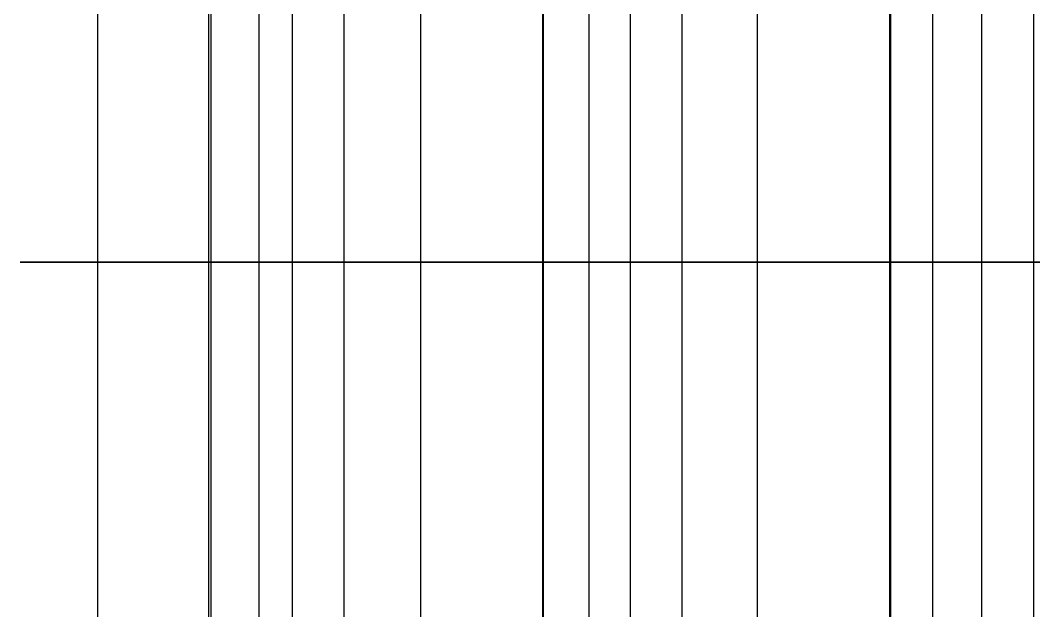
# Model space of a CAD drawing. Extents: x -60 to 60, y 140 to 264.
# Drawn here: x -45.207 to -41.346, y 196.172 to 198.421 of the extents above; entities that cross this region are included whole.
import ezdxf

# ---------------------------------------------------------------- set-up
doc = ezdxf.new("R2010")
doc.units = 0
doc.layers.add('Cut051011', color=7, linetype='CONTINUOUS')

msp = doc.modelspace()

# ---------------------------------------------------------------- linework, layer by layer
at = {"layer": 'Cut051011'}
for p, q in [((-44.9114, 197.5, 565.544), (-44.9114, 200.5, 565.544)), ((-44.9114, 197.5, 565.544), (-44.9114, 200.5, 565.544)), ((-44.9114, 197.5, 634.456), (-44.9114, 200.5, 634.456)), ((-44.9114, 197.5, 634.456), (-44.9114, 200.5, 634.456)), ((-44.4892, 197.5, 564.3), (-44.4892, 200.5, 564.3)), ((-44.4892, 197.5, 564.3), (-44.4892, 200.5, 564.3)), ((-44.4892, 197.5, 635.7), (-44.4892, 200.5, 635.7)), ((-44.4892, 197.5, 635.7), (-44.4892, 200.5, 635.7)), ((-44.4797, 197.5, 564.499), (-44.4797, 200.5, 564.499)), ((-44.4797, 197.5, 564.499), (-44.4797, 200.5, 564.499)), ((-44.4797, 197.5, 635.501), (-44.4797, 200.5, 635.501)), ((-44.4797, 197.5, 635.501), (-44.4797, 200.5, 635.501)), ((-44.2971, 197.5, 564.758), (-44.2971, 200.5, 564.758)), ((-44.2971, 197.5, 564.758), (-44.2971, 200.5, 564.758)), ((-44.2971, 197.5, 635.242), (-44.2971, 200.5, 635.242)), ((-44.2971, 197.5, 635.242), (-44.2971, 200.5, 635.242)), ((-44.1695, 197.5, 563.905), (-44.1695, 200.5, 563.905)), ((-44.1695, 197.5, 563.905), (-44.1695, 200.5, 563.905)), ((-44.1695, 197.5, 636.095), (-44.1695, 200.5, 636.095)), ((-44.1695, 197.5, 636.095), (-44.1695, 200.5, 636.095)), ((-43.9732, 197.5, 563.873), (-43.9732, 200.5, 563.873)), ((-43.9732, 197.5, 563.873), (-43.9732, 200.5, 563.873)), ((-43.9732, 197.5, 636.127), (-43.9732, 200.5, 636.127)), ((-43.9732, 197.5, 636.127), (-43.9732, 200.5, 636.127)), ((-43.6815, 197.5, 563.998), (-43.6815, 200.5, 563.998)), ((-43.6815, 197.5, 563.998), (-43.6815, 200.5, 563.998)), ((-43.6815, 197.5, 636.002), (-43.6815, 200.5, 636.002)), ((-43.6815, 197.5, 636.002), (-43.6815, 200.5, 636.002)), ((-43.2162, 197.5, 562.769), (-43.2162, 200.5, 562.769)), ((-43.2162, 197.5, 562.769), (-43.2162, 200.5, 562.769)), ((-43.2162, 197.5, 637.231), (-43.2162, 200.5, 637.231)), ((-43.2162, 197.5, 637.231), (-43.2162, 200.5, 637.231)), ((-43.2136, 197.5, 562.968), (-43.2136, 200.5, 562.968)), ((-43.2136, 197.5, 562.968), (-43.2136, 200.5, 562.968)), ((-43.2136, 197.5, 637.032), (-43.2136, 200.5, 637.032)), ((-43.2136, 197.5, 637.032), (-43.2136, 200.5, 637.032)), ((-43.0402, 197.5, 563.234), (-43.0402, 200.5, 563.234)), ((-43.0402, 197.5, 563.234), (-43.0402, 200.5, 563.234)), ((-43.0402, 197.5, 636.766), (-43.0402, 200.5, 636.766)), ((-43.0402, 197.5, 636.766), (-43.0402, 200.5, 636.766)), ((-42.8829, 197.5, 562.386), (-42.8829, 200.5, 562.386)), ((-42.8829, 197.5, 562.386), (-42.8829, 200.5, 562.386)), ((-42.8829, 197.5, 637.614), (-42.8829, 200.5, 637.614)), ((-42.8829, 197.5, 637.614), (-42.8829, 200.5, 637.614)), ((-42.6857, 197.5, 562.361), (-42.6857, 200.5, 562.361)), ((-42.6857, 197.5, 562.361), (-42.6857, 200.5, 562.361)), ((-42.6857, 197.5, 637.639), (-42.6857, 200.5, 637.639)), ((-42.6857, 197.5, 637.639), (-42.6857, 200.5, 637.639)), ((-42.3985, 197.5, 562.496), (-42.3985, 200.5, 562.496)), ((-42.3985, 197.5, 562.496), (-42.3985, 200.5, 562.496)), ((-42.3985, 197.5, 637.504), (-42.3985, 200.5, 637.504)), ((-42.3985, 197.5, 637.504), (-42.3985, 200.5, 637.504)), ((-41.8949, 197.5, 561.483), (-41.8949, 200.5, 561.483)), ((-41.8949, 197.5, 561.483), (-41.8949, 200.5, 561.483)), ((-41.8949, 197.5, 638.517), (-41.8949, 200.5, 638.517)), ((-41.8949, 197.5, 638.517), (-41.8949, 200.5, 638.517)), ((-41.8906, 197.5, 561.284), (-41.8906, 200.5, 561.284)), ((-41.8906, 197.5, 561.284), (-41.8906, 200.5, 561.284)), ((-41.8906, 197.5, 638.716), (-41.8906, 200.5, 638.716)), ((-41.8906, 197.5, 638.716), (-41.8906, 200.5, 638.716)), ((-41.7308, 197.5, 561.754), (-41.7308, 200.5, 561.754)), ((-41.7308, 197.5, 561.754), (-41.7308, 200.5, 561.754)), ((-41.7308, 197.5, 638.246), (-41.7308, 200.5, 638.246)), ((-41.7308, 197.5, 638.246), (-41.7308, 200.5, 638.246)), ((-41.544, 197.5, 560.912), (-41.544, 200.5, 560.912)), ((-41.544, 197.5, 560.912), (-41.544, 200.5, 560.912)), ((-41.544, 197.5, 639.088), (-41.544, 200.5, 639.088)), ((-41.544, 197.5, 639.088), (-41.544, 200.5, 639.088)), ((-41.3461, 197.5, 560.894), (-41.3461, 200.5, 560.894)), ((-41.3461, 197.5, 560.894), (-41.3461, 200.5, 560.894)), ((-41.3461, 197.5, 639.106), (-41.3461, 200.5, 639.106)), ((-41.3461, 197.5, 639.106), (-41.3461, 200.5, 639.106)), ((-44.9114, 194.5, 565.544), (-44.9114, 197.5, 565.544)), ((-44.9114, 194.5, 565.544), (-44.9114, 197.5, 565.544)), ((-44.9114, 194.5, 634.456), (-44.9114, 197.5, 634.456)), ((-44.9114, 194.5, 634.456), (-44.9114, 197.5, 634.456)), ((-44.4892, 194.5, 564.3), (-44.4892, 197.5, 564.3)), ((-44.4892, 194.5, 564.3), (-44.4892, 197.5, 564.3)), ((-44.4892, 194.5, 635.7), (-44.4892, 197.5, 635.7)), ((-44.4892, 194.5, 635.7), (-44.4892, 197.5, 635.7)), ((-44.4797, 194.5, 564.499), (-44.4797, 197.5, 564.499)), ((-44.4797, 194.5, 564.499), (-44.4797, 197.5, 564.499)), ((-44.4797, 194.5, 635.501), (-44.4797, 197.5, 635.501)), ((-44.4797, 194.5, 635.501), (-44.4797, 197.5, 635.501)), ((-44.2971, 194.5, 564.758), (-44.2971, 197.5, 564.758)), ((-44.2971, 194.5, 564.758), (-44.2971, 197.5, 564.758)), ((-44.2971, 194.5, 635.242), (-44.2971, 197.5, 635.242)), ((-44.2971, 194.5, 635.242), (-44.2971, 197.5, 635.242)), ((-44.1695, 194.5, 563.905), (-44.1695, 197.5, 563.905)), ((-44.1695, 194.5, 563.905), (-44.1695, 197.5, 563.905)), ((-44.1695, 194.5, 636.095), (-44.1695, 197.5, 636.095)), ((-44.1695, 194.5, 636.095), (-44.1695, 197.5, 636.095)), ((-43.9732, 194.5, 563.873), (-43.9732, 197.5, 563.873)), ((-43.9732, 194.5, 563.873), (-43.9732, 197.5, 563.873)), ((-43.9732, 194.5, 636.127), (-43.9732, 197.5, 636.127)), ((-43.9732, 194.5, 636.127), (-43.9732, 197.5, 636.127)), ((-43.6815, 194.5, 563.998), (-43.6815, 197.5, 563.998)), ((-43.6815, 194.5, 563.998), (-43.6815, 197.5, 563.998)), ((-43.6815, 194.5, 636.002), (-43.6815, 197.5, 636.002)), ((-43.6815, 194.5, 636.002), (-43.6815, 197.5, 636.002)), ((-43.2162, 194.5, 562.769), (-43.2162, 197.5, 562.769)), ((-43.2162, 194.5, 562.769), (-43.2162, 197.5, 562.769)), ((-43.2162, 194.5, 637.231), (-43.2162, 197.5, 637.231)), ((-43.2162, 194.5, 637.231), (-43.2162, 197.5, 637.231)), ((-43.2136, 194.5, 562.968), (-43.2136, 197.5, 562.968)), ((-43.2136, 194.5, 562.968), (-43.2136, 197.5, 562.968)), ((-43.2136, 194.5, 637.032), (-43.2136, 197.5, 637.032)), ((-43.2136, 194.5, 637.032), (-43.2136, 197.5, 637.032)), ((-43.0402, 194.5, 563.234), (-43.0402, 197.5, 563.234)), ((-43.0402, 194.5, 563.234), (-43.0402, 197.5, 563.234)), ((-43.0402, 194.5, 636.766), (-43.0402, 197.5, 636.766)), ((-43.0402, 194.5, 636.766), (-43.0402, 197.5, 636.766)), ((-42.8829, 194.5, 562.386), (-42.8829, 197.5, 562.386)), ((-42.8829, 194.5, 562.386), (-42.8829, 197.5, 562.386)), ((-42.8829, 194.5, 637.614), (-42.8829, 197.5, 637.614)), ((-42.8829, 194.5, 637.614), (-42.8829, 197.5, 637.614)), ((-42.6857, 194.5, 562.361), (-42.6857, 197.5, 562.361)), ((-42.6857, 194.5, 562.361), (-42.6857, 197.5, 562.361)), ((-42.6857, 194.5, 637.639), (-42.6857, 197.5, 637.639)), ((-42.6857, 194.5, 637.639), (-42.6857, 197.5, 637.639)), ((-42.3985, 194.5, 562.496), (-42.3985, 197.5, 562.496)), ((-42.3985, 194.5, 562.496), (-42.3985, 197.5, 562.496)), ((-42.3985, 194.5, 637.504), (-42.3985, 197.5, 637.504)), ((-42.3985, 194.5, 637.504), (-42.3985, 197.5, 637.504)), ((-41.8949, 194.5, 561.483), (-41.8949, 197.5, 561.483)), ((-41.8949, 194.5, 561.483), (-41.8949, 197.5, 561.483)), ((-41.8949, 194.5, 638.517), (-41.8949, 197.5, 638.517)), ((-41.8949, 194.5, 638.517), (-41.8949, 197.5, 638.517)), ((-41.8906, 194.5, 561.284), (-41.8906, 197.5, 561.284)), ((-41.8906, 194.5, 561.284), (-41.8906, 197.5, 561.284)), ((-41.8906, 194.5, 638.716), (-41.8906, 197.5, 638.716)), ((-41.8906, 194.5, 638.716), (-41.8906, 197.5, 638.716)), ((-41.7308, 194.5, 561.754), (-41.7308, 197.5, 561.754)), ((-41.7308, 194.5, 561.754), (-41.7308, 197.5, 561.754)), ((-41.7308, 194.5, 638.246), (-41.7308, 197.5, 638.246)), ((-41.7308, 194.5, 638.246), (-41.7308, 197.5, 638.246)), ((-41.544, 194.5, 560.912), (-41.544, 197.5, 560.912)), ((-41.544, 194.5, 560.912), (-41.544, 197.5, 560.912)), ((-41.544, 194.5, 639.088), (-41.544, 197.5, 639.088)), ((-41.544, 194.5, 639.088), (-41.544, 197.5, 639.088)), ((-41.3461, 194.5, 560.894), (-41.3461, 197.5, 560.894)), ((-41.3461, 194.5, 560.894), (-41.3461, 197.5, 560.894)), ((-41.3461, 194.5, 639.106), (-41.3461, 197.5, 639.106)), ((-41.3461, 194.5, 639.106), (-41.3461, 197.5, 639.106))]:
    msp.add_line(p, q, dxfattribs=at)
for centre in [(0, 203.5), (0, 203.5), (0, 200.5), (0, 200.5)]:
    msp.add_circle(centre, 60, dxfattribs=at)
for points, degree in [([(-44.9114, 197.5, 565.544), (-45.0684, 197.5, 565.511), (-45.2073, 197.5, 565.43)], 2), ([(-45.2073, 197.5, 634.57), (-45.0684, 197.5, 634.489), (-44.9114, 197.5, 634.456)], 2), ([(-44.9114, 197.5, 565.544), (-45.0684, 197.5, 565.511), (-45.2073, 197.5, 565.43)], 2), ([(-45.2073, 197.5, 634.57), (-45.0684, 197.5, 634.489), (-44.9114, 197.5, 634.456)], 2), ([(-44.9114, 197.5, 565.544), (-45.0684, 197.5, 565.511), (-45.2073, 197.5, 565.43)], 2), ([(-45.2073, 197.5, 634.57), (-45.0684, 197.5, 634.489), (-44.9114, 197.5, 634.456)], 2), ([(-44.9114, 197.5, 565.544), (-45.0684, 197.5, 565.511), (-45.2073, 197.5, 565.43)], 2), ([(-45.2073, 197.5, 634.57), (-45.0684, 197.5, 634.489), (-44.9114, 197.5, 634.456)], 2), ([(-44.4892, 197.5, 564.3), (-44.5361, 197.5, 564.351), (-44.5312, 197.5, 564.453), (-44.4797, 197.5, 564.499)], 3), ([(-44.4797, 197.5, 635.501), (-44.5312, 197.5, 635.547), (-44.5361, 197.5, 635.649), (-44.4892, 197.5, 635.7)], 3), ([(-44.4892, 197.5, 564.3), (-44.5361, 197.5, 564.351), (-44.5312, 197.5, 564.453), (-44.4797, 197.5, 564.499)], 3), ([(-44.4797, 197.5, 635.501), (-44.5312, 197.5, 635.547), (-44.5361, 197.5, 635.649), (-44.4892, 197.5, 635.7)], 3), ([(-44.4892, 197.5, 564.3), (-44.5361, 197.5, 564.351), (-44.5312, 197.5, 564.453), (-44.4797, 197.5, 564.499)], 3), ([(-44.4797, 197.5, 635.501), (-44.5312, 197.5, 635.547), (-44.5361, 197.5, 635.649), (-44.4892, 197.5, 635.7)], 3), ([(-44.4892, 197.5, 564.3), (-44.5361, 197.5, 564.351), (-44.5312, 197.5, 564.453), (-44.4797, 197.5, 564.499)], 3), ([(-44.4797, 197.5, 635.501), (-44.5312, 197.5, 635.547), (-44.5361, 197.5, 635.649), (-44.4892, 197.5, 635.7)], 3), ([(-44.1695, 197.5, 563.905), (-44.4892, 197.5, 564.3)], 1), ([(-44.4892, 197.5, 635.7), (-44.1695, 197.5, 636.095)], 1), ([(-44.1695, 197.5, 563.905), (-44.4892, 197.5, 564.3)], 1), ([(-44.4892, 197.5, 635.7), (-44.1695, 197.5, 636.095)], 1), ([(-44.1695, 197.5, 563.905), (-44.4892, 197.5, 564.3)], 1), ([(-44.4892, 197.5, 635.7), (-44.1695, 197.5, 636.095)], 1), ([(-44.1695, 197.5, 563.905), (-44.4892, 197.5, 564.3)], 1), ([(-44.4892, 197.5, 635.7), (-44.1695, 197.5, 636.095)], 1), ([(-44.4797, 197.5, 564.499), (-44.3677, 197.5, 564.614), (-44.2971, 197.5, 564.758)], 2), ([(-44.2971, 197.5, 635.242), (-44.3677, 197.5, 635.386), (-44.4797, 197.5, 635.501)], 2), ([(-44.4797, 197.5, 564.499), (-44.3677, 197.5, 564.614), (-44.2971, 197.5, 564.758)], 2), ([(-44.2971, 197.5, 635.242), (-44.3677, 197.5, 635.386), (-44.4797, 197.5, 635.501)], 2), ([(-44.4797, 197.5, 564.499), (-44.3677, 197.5, 564.614), (-44.2971, 197.5, 564.758)], 2), ([(-44.2971, 197.5, 635.242), (-44.3677, 197.5, 635.386), (-44.4797, 197.5, 635.501)], 2), ([(-44.4797, 197.5, 564.499), (-44.3677, 197.5, 564.614), (-44.2971, 197.5, 564.758)], 2), ([(-44.2971, 197.5, 635.242), (-44.3677, 197.5, 635.386), (-44.4797, 197.5, 635.501)], 2), ([(-43.6815, 197.5, 563.998), (-43.8373, 197.5, 563.959), (-43.9732, 197.5, 563.873)], 2), ([(-43.9732, 197.5, 636.127), (-43.8373, 197.5, 636.041), (-43.6815, 197.5, 636.002)], 2), ([(-43.6815, 197.5, 563.998), (-43.8373, 197.5, 563.959), (-43.9732, 197.5, 563.873)], 2), ([(-43.9732, 197.5, 636.127), (-43.8373, 197.5, 636.041), (-43.6815, 197.5, 636.002)], 2), ([(-43.6815, 197.5, 563.998), (-43.8373, 197.5, 563.959), (-43.9732, 197.5, 563.873)], 2), ([(-43.9732, 197.5, 636.127), (-43.8373, 197.5, 636.041), (-43.6815, 197.5, 636.002)], 2), ([(-43.6815, 197.5, 563.998), (-43.8373, 197.5, 563.959), (-43.9732, 197.5, 563.873)], 2), ([(-43.9732, 197.5, 636.127), (-43.8373, 197.5, 636.041), (-43.6815, 197.5, 636.002)], 2), ([(-43.2162, 197.5, 562.769), (-43.2648, 197.5, 562.818), (-43.2635, 197.5, 562.921), (-43.2136, 197.5, 562.968)], 3), ([(-43.2136, 197.5, 637.032), (-43.2635, 197.5, 637.079), (-43.2648, 197.5, 637.182), (-43.2162, 197.5, 637.231)], 3), ([(-43.2162, 197.5, 562.769), (-43.2648, 197.5, 562.818), (-43.2635, 197.5, 562.921), (-43.2136, 197.5, 562.968)], 3), ([(-43.2136, 197.5, 637.032), (-43.2635, 197.5, 637.079), (-43.2648, 197.5, 637.182), (-43.2162, 197.5, 637.231)], 3), ([(-43.2162, 197.5, 562.769), (-43.2648, 197.5, 562.818), (-43.2635, 197.5, 562.921), (-43.2136, 197.5, 562.968)], 3), ([(-43.2136, 197.5, 637.032), (-43.2635, 197.5, 637.079), (-43.2648, 197.5, 637.182), (-43.2162, 197.5, 637.231)], 3), ([(-43.2162, 197.5, 562.769), (-43.2648, 197.5, 562.818), (-43.2635, 197.5, 562.921), (-43.2136, 197.5, 562.968)], 3), ([(-43.2136, 197.5, 637.032), (-43.2635, 197.5, 637.079), (-43.2648, 197.5, 637.182), (-43.2162, 197.5, 637.231)], 3), ([(-42.8829, 197.5, 562.386), (-43.2162, 197.5, 562.769)], 1), ([(-43.2162, 197.5, 637.231), (-42.8829, 197.5, 637.614)], 1), ([(-42.8829, 197.5, 562.386), (-43.2162, 197.5, 562.769)], 1), ([(-43.2162, 197.5, 637.231), (-42.8829, 197.5, 637.614)], 1), ([(-42.8829, 197.5, 562.386), (-43.2162, 197.5, 562.769)], 1), ([(-43.2162, 197.5, 637.231), (-42.8829, 197.5, 637.614)], 1), ([(-42.8829, 197.5, 562.386), (-43.2162, 197.5, 562.769)], 1), ([(-43.2162, 197.5, 637.231), (-42.8829, 197.5, 637.614)], 1), ([(-43.2136, 197.5, 562.968), (-43.1057, 197.5, 563.087), (-43.0402, 197.5, 563.234)], 2), ([(-43.0402, 197.5, 636.766), (-43.1057, 197.5, 636.913), (-43.2136, 197.5, 637.032)], 2), ([(-43.2136, 197.5, 562.968), (-43.1057, 197.5, 563.087), (-43.0402, 197.5, 563.234)], 2), ([(-43.0402, 197.5, 636.766), (-43.1057, 197.5, 636.913), (-43.2136, 197.5, 637.032)], 2), ([(-43.2136, 197.5, 562.968), (-43.1057, 197.5, 563.087), (-43.0402, 197.5, 563.234)], 2), ([(-43.0402, 197.5, 636.766), (-43.1057, 197.5, 636.913), (-43.2136, 197.5, 637.032)], 2), ([(-43.2136, 197.5, 562.968), (-43.1057, 197.5, 563.087), (-43.0402, 197.5, 563.234)], 2), ([(-43.0402, 197.5, 636.766), (-43.1057, 197.5, 636.913), (-43.2136, 197.5, 637.032)], 2), ([(-42.3985, 197.5, 562.496), (-42.5528, 197.5, 562.451), (-42.6857, 197.5, 562.361)], 2), ([(-42.6857, 197.5, 637.639), (-42.5528, 197.5, 637.549), (-42.3985, 197.5, 637.504)], 2), ([(-42.3985, 197.5, 562.496), (-42.5528, 197.5, 562.451), (-42.6857, 197.5, 562.361)], 2), ([(-42.6857, 197.5, 637.639), (-42.5528, 197.5, 637.549), (-42.3985, 197.5, 637.504)], 2), ([(-42.3985, 197.5, 562.496), (-42.5528, 197.5, 562.451), (-42.6857, 197.5, 562.361)], 2), ([(-42.6857, 197.5, 637.639), (-42.5528, 197.5, 637.549), (-42.3985, 197.5, 637.504)], 2), ([(-42.3985, 197.5, 562.496), (-42.5528, 197.5, 562.451), (-42.6857, 197.5, 562.361)], 2), ([(-42.6857, 197.5, 637.639), (-42.5528, 197.5, 637.549), (-42.3985, 197.5, 637.504)], 2), ([(-41.8906, 197.5, 561.284), (-41.9408, 197.5, 561.331), (-41.9431, 197.5, 561.433), (-41.8949, 197.5, 561.483)], 3), ([(-41.8949, 197.5, 638.517), (-41.9431, 197.5, 638.567), (-41.9408, 197.5, 638.669), (-41.8906, 197.5, 638.716)], 3), ([(-41.8906, 197.5, 561.284), (-41.9408, 197.5, 561.331), (-41.9431, 197.5, 561.433), (-41.8949, 197.5, 561.483)], 3), ([(-41.8949, 197.5, 638.517), (-41.9431, 197.5, 638.567), (-41.9408, 197.5, 638.669), (-41.8906, 197.5, 638.716)], 3), ([(-41.8906, 197.5, 561.284), (-41.9408, 197.5, 561.331), (-41.9431, 197.5, 561.433), (-41.8949, 197.5, 561.483)], 3), ([(-41.8949, 197.5, 638.517), (-41.9431, 197.5, 638.567), (-41.9408, 197.5, 638.669), (-41.8906, 197.5, 638.716)], 3), ([(-41.8906, 197.5, 561.284), (-41.9408, 197.5, 561.331), (-41.9431, 197.5, 561.433), (-41.8949, 197.5, 561.483)], 3), ([(-41.8949, 197.5, 638.517), (-41.9431, 197.5, 638.567), (-41.9408, 197.5, 638.669), (-41.8906, 197.5, 638.716)], 3), ([(-41.8949, 197.5, 561.483), (-41.7912, 197.5, 561.605), (-41.7308, 197.5, 561.754)], 2), ([(-41.7308, 197.5, 638.246), (-41.7912, 197.5, 638.395), (-41.8949, 197.5, 638.517)], 2), ([(-41.8949, 197.5, 561.483), (-41.7912, 197.5, 561.605), (-41.7308, 197.5, 561.754)], 2), ([(-41.7308, 197.5, 638.246), (-41.7912, 197.5, 638.395), (-41.8949, 197.5, 638.517)], 2), ([(-41.8949, 197.5, 561.483), (-41.7912, 197.5, 561.605), (-41.7308, 197.5, 561.754)], 2), ([(-41.7308, 197.5, 638.246), (-41.7912, 197.5, 638.395), (-41.8949, 197.5, 638.517)], 2), ([(-41.8949, 197.5, 561.483), (-41.7912, 197.5, 561.605), (-41.7308, 197.5, 561.754)], 2), ([(-41.7308, 197.5, 638.246), (-41.7912, 197.5, 638.395), (-41.8949, 197.5, 638.517)], 2), ([(-41.544, 197.5, 560.912), (-41.8906, 197.5, 561.284)], 1), ([(-41.8906, 197.5, 638.716), (-41.544, 197.5, 639.088)], 1), ([(-41.544, 197.5, 560.912), (-41.8906, 197.5, 561.284)], 1), ([(-41.8906, 197.5, 638.716), (-41.544, 197.5, 639.088)], 1), ([(-41.544, 197.5, 560.912), (-41.8906, 197.5, 561.284)], 1), ([(-41.8906, 197.5, 638.716), (-41.544, 197.5, 639.088)], 1), ([(-41.544, 197.5, 560.912), (-41.8906, 197.5, 561.284)], 1), ([(-41.8906, 197.5, 638.716), (-41.544, 197.5, 639.088)], 1), ([(-41.0638, 197.5, 561.039), (-41.2164, 197.5, 560.989), (-41.3461, 197.5, 560.894)], 2), ([(-41.3461, 197.5, 639.106), (-41.2164, 197.5, 639.011), (-41.0638, 197.5, 638.961)], 2), ([(-41.0638, 197.5, 561.039), (-41.2164, 197.5, 560.989), (-41.3461, 197.5, 560.894)], 2), ([(-41.3461, 197.5, 639.106), (-41.2164, 197.5, 639.011), (-41.0638, 197.5, 638.961)], 2), ([(-41.0638, 197.5, 561.039), (-41.2164, 197.5, 560.989), (-41.3461, 197.5, 560.894)], 2), ([(-41.3461, 197.5, 639.106), (-41.2164, 197.5, 639.011), (-41.0638, 197.5, 638.961)], 2), ([(-41.0638, 197.5, 561.039), (-41.2164, 197.5, 560.989), (-41.3461, 197.5, 560.894)], 2), ([(-41.3461, 197.5, 639.106), (-41.2164, 197.5, 639.011), (-41.0638, 197.5, 638.961)], 2)]:
    msp.add_open_spline(points, degree=degree, dxfattribs=at)
for points, degree, knots in [([(-44.2971, 197.5, 564.758), (-44.2606, 197.5, 564.833), (-44.2357, 197.5, 564.928), (-44.2418, 197.5, 565.033), (-44.2472, 197.5, 565.139), (-44.2866, 197.5, 565.252), (-44.3585, 197.5, 565.343), (-44.4295, 197.5, 565.435), (-44.5303, 197.5, 565.501), (-44.6309, 197.5, 565.532), (-44.7319, 197.5, 565.563), (-44.8305, 197.5, 565.562), (-44.9114, 197.5, 565.544)], 3, [0, 0, 0, 0, 0.558599, 0.558599, 0.558599, 1.1172, 1.1172, 1.1172, 1.6758, 1.6758, 1.6758, 2.2344, 2.2344, 2.2344, 2.2344]), ([(-44.9114, 197.5, 634.456), (-44.8305, 197.5, 634.438), (-44.7319, 197.5, 634.437), (-44.6309, 197.5, 634.468), (-44.5303, 197.5, 634.499), (-44.4295, 197.5, 634.565), (-44.3585, 197.5, 634.657), (-44.2866, 197.5, 634.748), (-44.2472, 197.5, 634.861), (-44.2418, 197.5, 634.967), (-44.2357, 197.5, 635.072), (-44.2606, 197.5, 635.167), (-44.2971, 197.5, 635.242)], 3, [0, 0, 0, 0, 0.558599, 0.558599, 0.558599, 1.1172, 1.1172, 1.1172, 1.6758, 1.6758, 1.6758, 2.2344, 2.2344, 2.2344, 2.2344]), ([(-44.2971, 197.5, 564.758), (-44.2606, 197.5, 564.833), (-44.2357, 197.5, 564.928), (-44.2418, 197.5, 565.033), (-44.2472, 197.5, 565.139), (-44.2866, 197.5, 565.252), (-44.3585, 197.5, 565.343), (-44.4295, 197.5, 565.435), (-44.5303, 197.5, 565.501), (-44.6309, 197.5, 565.532), (-44.7319, 197.5, 565.563), (-44.8305, 197.5, 565.562), (-44.9114, 197.5, 565.544)], 3, [0, 0, 0, 0, 0.558599, 0.558599, 0.558599, 1.1172, 1.1172, 1.1172, 1.6758, 1.6758, 1.6758, 2.2344, 2.2344, 2.2344, 2.2344]), ([(-44.9114, 197.5, 634.456), (-44.8305, 197.5, 634.438), (-44.7319, 197.5, 634.437), (-44.6309, 197.5, 634.468), (-44.5303, 197.5, 634.499), (-44.4295, 197.5, 634.565), (-44.3585, 197.5, 634.657), (-44.2866, 197.5, 634.748), (-44.2472, 197.5, 634.861), (-44.2418, 197.5, 634.967), (-44.2357, 197.5, 635.072), (-44.2606, 197.5, 635.167), (-44.2971, 197.5, 635.242)], 3, [0, 0, 0, 0, 0.558599, 0.558599, 0.558599, 1.1172, 1.1172, 1.1172, 1.6758, 1.6758, 1.6758, 2.2344, 2.2344, 2.2344, 2.2344]), ([(-44.2971, 197.5, 564.758), (-44.2606, 197.5, 564.833), (-44.2357, 197.5, 564.928), (-44.2418, 197.5, 565.033), (-44.2472, 197.5, 565.139), (-44.2866, 197.5, 565.252), (-44.3585, 197.5, 565.343), (-44.4295, 197.5, 565.435), (-44.5303, 197.5, 565.501), (-44.6309, 197.5, 565.532), (-44.7319, 197.5, 565.563), (-44.8305, 197.5, 565.562), (-44.9114, 197.5, 565.544)], 3, [0, 0, 0, 0, 0.558599, 0.558599, 0.558599, 1.1172, 1.1172, 1.1172, 1.6758, 1.6758, 1.6758, 2.2344, 2.2344, 2.2344, 2.2344]), ([(-44.9114, 197.5, 634.456), (-44.8305, 197.5, 634.438), (-44.7319, 197.5, 634.437), (-44.6309, 197.5, 634.468), (-44.5303, 197.5, 634.499), (-44.4295, 197.5, 634.565), (-44.3585, 197.5, 634.657), (-44.2866, 197.5, 634.748), (-44.2472, 197.5, 634.861), (-44.2418, 197.5, 634.967), (-44.2357, 197.5, 635.072), (-44.2606, 197.5, 635.167), (-44.2971, 197.5, 635.242)], 3, [0, 0, 0, 0, 0.558599, 0.558599, 0.558599, 1.1172, 1.1172, 1.1172, 1.6758, 1.6758, 1.6758, 2.2344, 2.2344, 2.2344, 2.2344]), ([(-44.2971, 197.5, 564.758), (-44.2606, 197.5, 564.833), (-44.2357, 197.5, 564.928), (-44.2418, 197.5, 565.033), (-44.2472, 197.5, 565.139), (-44.2866, 197.5, 565.252), (-44.3585, 197.5, 565.343), (-44.4295, 197.5, 565.435), (-44.5303, 197.5, 565.501), (-44.6309, 197.5, 565.532), (-44.7319, 197.5, 565.563), (-44.8305, 197.5, 565.562), (-44.9114, 197.5, 565.544)], 3, [0, 0, 0, 0, 0.558599, 0.558599, 0.558599, 1.1172, 1.1172, 1.1172, 1.6758, 1.6758, 1.6758, 2.2344, 2.2344, 2.2344, 2.2344]), ([(-44.9114, 197.5, 634.456), (-44.8305, 197.5, 634.438), (-44.7319, 197.5, 634.437), (-44.6309, 197.5, 634.468), (-44.5303, 197.5, 634.499), (-44.4295, 197.5, 634.565), (-44.3585, 197.5, 634.657), (-44.2866, 197.5, 634.748), (-44.2472, 197.5, 634.861), (-44.2418, 197.5, 634.967), (-44.2357, 197.5, 635.072), (-44.2606, 197.5, 635.167), (-44.2971, 197.5, 635.242)], 3, [0, 0, 0, 0, 0.558599, 0.558599, 0.558599, 1.1172, 1.1172, 1.1172, 1.6758, 1.6758, 1.6758, 2.2344, 2.2344, 2.2344, 2.2344]), ([(-43.9732, 197.5, 563.873), (-44.0179, 197.5, 563.845), (-44.0774, 197.5, 563.852), (-44.1363, 197.5, 563.864), (-44.1695, 197.5, 563.905)], 2, [0, 0, 0, 0.724386, 0.724386, 1.44877, 1.44877, 1.44877]), ([(-44.1695, 197.5, 636.095), (-44.1363, 197.5, 636.136), (-44.0774, 197.5, 636.148), (-44.0179, 197.5, 636.155), (-43.9732, 197.5, 636.127)], 2, [0, 0, 0, 0.724386, 0.724386, 1.44877, 1.44877, 1.44877]), ([(-43.9732, 197.5, 563.873), (-44.0179, 197.5, 563.845), (-44.0774, 197.5, 563.852), (-44.1363, 197.5, 563.864), (-44.1695, 197.5, 563.905)], 2, [0, 0, 0, 0.724386, 0.724386, 1.44877, 1.44877, 1.44877]), ([(-44.1695, 197.5, 636.095), (-44.1363, 197.5, 636.136), (-44.0774, 197.5, 636.148), (-44.0179, 197.5, 636.155), (-43.9732, 197.5, 636.127)], 2, [0, 0, 0, 0.724386, 0.724386, 1.44877, 1.44877, 1.44877]), ([(-43.9732, 197.5, 563.873), (-44.0179, 197.5, 563.845), (-44.0774, 197.5, 563.852), (-44.1363, 197.5, 563.864), (-44.1695, 197.5, 563.905)], 2, [0, 0, 0, 0.724386, 0.724386, 1.44877, 1.44877, 1.44877]), ([(-44.1695, 197.5, 636.095), (-44.1363, 197.5, 636.136), (-44.0774, 197.5, 636.148), (-44.0179, 197.5, 636.155), (-43.9732, 197.5, 636.127)], 2, [0, 0, 0, 0.724386, 0.724386, 1.44877, 1.44877, 1.44877]), ([(-43.9732, 197.5, 563.873), (-44.0179, 197.5, 563.845), (-44.0774, 197.5, 563.852), (-44.1363, 197.5, 563.864), (-44.1695, 197.5, 563.905)], 2, [0, 0, 0, 0.724386, 0.724386, 1.44877, 1.44877, 1.44877]), ([(-44.1695, 197.5, 636.095), (-44.1363, 197.5, 636.136), (-44.0774, 197.5, 636.148), (-44.0179, 197.5, 636.155), (-43.9732, 197.5, 636.127)], 2, [0, 0, 0, 0.724386, 0.724386, 1.44877, 1.44877, 1.44877]), ([(-43.0402, 197.5, 563.234), (-43.0063, 197.5, 563.309), (-42.9847, 197.5, 563.405), (-42.9945, 197.5, 563.511), (-43.0036, 197.5, 563.616), (-43.047, 197.5, 563.728), (-43.122, 197.5, 563.816), (-43.1962, 197.5, 563.906), (-43.2992, 197.5, 563.968), (-43.4008, 197.5, 563.995), (-43.5028, 197.5, 564.023), (-43.6013, 197.5, 564.018), (-43.6815, 197.5, 563.998)], 3, [0, 0, 0, 0, 0.558599, 0.558599, 0.558599, 1.1172, 1.1172, 1.1172, 1.6758, 1.6758, 1.6758, 2.2344, 2.2344, 2.2344, 2.2344]), ([(-43.6815, 197.5, 636.002), (-43.6013, 197.5, 635.982), (-43.5028, 197.5, 635.977), (-43.4008, 197.5, 636.005), (-43.2992, 197.5, 636.032), (-43.1962, 197.5, 636.094), (-43.122, 197.5, 636.184), (-43.047, 197.5, 636.272), (-43.0036, 197.5, 636.384), (-42.9945, 197.5, 636.489), (-42.9847, 197.5, 636.595), (-43.0063, 197.5, 636.691), (-43.0402, 197.5, 636.766)], 3, [0, 0, 0, 0, 0.558599, 0.558599, 0.558599, 1.1172, 1.1172, 1.1172, 1.6758, 1.6758, 1.6758, 2.2344, 2.2344, 2.2344, 2.2344]), ([(-43.0402, 197.5, 563.234), (-43.0063, 197.5, 563.309), (-42.9847, 197.5, 563.405), (-42.9945, 197.5, 563.511), (-43.0036, 197.5, 563.616), (-43.047, 197.5, 563.728), (-43.122, 197.5, 563.816), (-43.1962, 197.5, 563.906), (-43.2992, 197.5, 563.968), (-43.4008, 197.5, 563.995), (-43.5028, 197.5, 564.023), (-43.6013, 197.5, 564.018), (-43.6815, 197.5, 563.998)], 3, [0, 0, 0, 0, 0.558599, 0.558599, 0.558599, 1.1172, 1.1172, 1.1172, 1.6758, 1.6758, 1.6758, 2.2344, 2.2344, 2.2344, 2.2344]), ([(-43.6815, 197.5, 636.002), (-43.6013, 197.5, 635.982), (-43.5028, 197.5, 635.977), (-43.4008, 197.5, 636.005), (-43.2992, 197.5, 636.032), (-43.1962, 197.5, 636.094), (-43.122, 197.5, 636.184), (-43.047, 197.5, 636.272), (-43.0036, 197.5, 636.384), (-42.9945, 197.5, 636.489), (-42.9847, 197.5, 636.595), (-43.0063, 197.5, 636.691), (-43.0402, 197.5, 636.766)], 3, [0, 0, 0, 0, 0.558599, 0.558599, 0.558599, 1.1172, 1.1172, 1.1172, 1.6758, 1.6758, 1.6758, 2.2344, 2.2344, 2.2344, 2.2344]), ([(-43.0402, 197.5, 563.234), (-43.0063, 197.5, 563.309), (-42.9847, 197.5, 563.405), (-42.9945, 197.5, 563.511), (-43.0036, 197.5, 563.616), (-43.047, 197.5, 563.728), (-43.122, 197.5, 563.816), (-43.1962, 197.5, 563.906), (-43.2992, 197.5, 563.968), (-43.4008, 197.5, 563.995), (-43.5028, 197.5, 564.023), (-43.6013, 197.5, 564.018), (-43.6815, 197.5, 563.998)], 3, [0, 0, 0, 0, 0.558599, 0.558599, 0.558599, 1.1172, 1.1172, 1.1172, 1.6758, 1.6758, 1.6758, 2.2344, 2.2344, 2.2344, 2.2344]), ([(-43.6815, 197.5, 636.002), (-43.6013, 197.5, 635.982), (-43.5028, 197.5, 635.977), (-43.4008, 197.5, 636.005), (-43.2992, 197.5, 636.032), (-43.1962, 197.5, 636.094), (-43.122, 197.5, 636.184), (-43.047, 197.5, 636.272), (-43.0036, 197.5, 636.384), (-42.9945, 197.5, 636.489), (-42.9847, 197.5, 636.595), (-43.0063, 197.5, 636.691), (-43.0402, 197.5, 636.766)], 3, [0, 0, 0, 0, 0.558599, 0.558599, 0.558599, 1.1172, 1.1172, 1.1172, 1.6758, 1.6758, 1.6758, 2.2344, 2.2344, 2.2344, 2.2344]), ([(-43.0402, 197.5, 563.234), (-43.0063, 197.5, 563.309), (-42.9847, 197.5, 563.405), (-42.9945, 197.5, 563.511), (-43.0036, 197.5, 563.616), (-43.047, 197.5, 563.728), (-43.122, 197.5, 563.816), (-43.1962, 197.5, 563.906), (-43.2992, 197.5, 563.968), (-43.4008, 197.5, 563.995), (-43.5028, 197.5, 564.023), (-43.6013, 197.5, 564.018), (-43.6815, 197.5, 563.998)], 3, [0, 0, 0, 0, 0.558599, 0.558599, 0.558599, 1.1172, 1.1172, 1.1172, 1.6758, 1.6758, 1.6758, 2.2344, 2.2344, 2.2344, 2.2344]), ([(-43.6815, 197.5, 636.002), (-43.6013, 197.5, 635.982), (-43.5028, 197.5, 635.977), (-43.4008, 197.5, 636.005), (-43.2992, 197.5, 636.032), (-43.1962, 197.5, 636.094), (-43.122, 197.5, 636.184), (-43.047, 197.5, 636.272), (-43.0036, 197.5, 636.384), (-42.9945, 197.5, 636.489), (-42.9847, 197.5, 636.595), (-43.0063, 197.5, 636.691), (-43.0402, 197.5, 636.766)], 3, [0, 0, 0, 0, 0.558599, 0.558599, 0.558599, 1.1172, 1.1172, 1.1172, 1.6758, 1.6758, 1.6758, 2.2344, 2.2344, 2.2344, 2.2344]), ([(-42.6857, 197.5, 562.361), (-42.7293, 197.5, 562.33), (-42.789, 197.5, 562.336), (-42.8482, 197.5, 562.346), (-42.8829, 197.5, 562.386)], 2, [0, 0, 0, 0.724386, 0.724386, 1.44877, 1.44877, 1.44877]), ([(-42.8829, 197.5, 637.614), (-42.8482, 197.5, 637.654), (-42.789, 197.5, 637.664), (-42.7293, 197.5, 637.67), (-42.6857, 197.5, 637.639)], 2, [0, 0, 0, 0.724386, 0.724386, 1.44877, 1.44877, 1.44877]), ([(-42.6857, 197.5, 562.361), (-42.7293, 197.5, 562.33), (-42.789, 197.5, 562.336), (-42.8482, 197.5, 562.346), (-42.8829, 197.5, 562.386)], 2, [0, 0, 0, 0.724386, 0.724386, 1.44877, 1.44877, 1.44877]), ([(-42.8829, 197.5, 637.614), (-42.8482, 197.5, 637.654), (-42.789, 197.5, 637.664), (-42.7293, 197.5, 637.67), (-42.6857, 197.5, 637.639)], 2, [0, 0, 0, 0.724386, 0.724386, 1.44877, 1.44877, 1.44877]), ([(-42.6857, 197.5, 562.361), (-42.7293, 197.5, 562.33), (-42.789, 197.5, 562.336), (-42.8482, 197.5, 562.346), (-42.8829, 197.5, 562.386)], 2, [0, 0, 0, 0.724386, 0.724386, 1.44877, 1.44877, 1.44877]), ([(-42.8829, 197.5, 637.614), (-42.8482, 197.5, 637.654), (-42.789, 197.5, 637.664), (-42.7293, 197.5, 637.67), (-42.6857, 197.5, 637.639)], 2, [0, 0, 0, 0.724386, 0.724386, 1.44877, 1.44877, 1.44877]), ([(-42.6857, 197.5, 562.361), (-42.7293, 197.5, 562.33), (-42.789, 197.5, 562.336), (-42.8482, 197.5, 562.346), (-42.8829, 197.5, 562.386)], 2, [0, 0, 0, 0.724386, 0.724386, 1.44877, 1.44877, 1.44877]), ([(-42.8829, 197.5, 637.614), (-42.8482, 197.5, 637.654), (-42.789, 197.5, 637.664), (-42.7293, 197.5, 637.67), (-42.6857, 197.5, 637.639)], 2, [0, 0, 0, 0.724386, 0.724386, 1.44877, 1.44877, 1.44877]), ([(-41.7308, 197.5, 561.754), (-41.6997, 197.5, 561.831), (-41.6814, 197.5, 561.928), (-41.6949, 197.5, 562.033), (-41.7076, 197.5, 562.137), (-41.7549, 197.5, 562.248), (-41.8329, 197.5, 562.333), (-41.9102, 197.5, 562.42), (-42.0153, 197.5, 562.479), (-42.1178, 197.5, 562.502), (-42.2207, 197.5, 562.527), (-42.319, 197.5, 562.519), (-42.3985, 197.5, 562.496)], 3, [0, 0, 0, 0, 0.558599, 0.558599, 0.558599, 1.1172, 1.1172, 1.1172, 1.6758, 1.6758, 1.6758, 2.2344, 2.2344, 2.2344, 2.2344]), ([(-42.3985, 197.5, 637.504), (-42.319, 197.5, 637.481), (-42.2207, 197.5, 637.473), (-42.1178, 197.5, 637.498), (-42.0153, 197.5, 637.521), (-41.9102, 197.5, 637.58), (-41.8329, 197.5, 637.667), (-41.7549, 197.5, 637.752), (-41.7076, 197.5, 637.863), (-41.6949, 197.5, 637.967), (-41.6814, 197.5, 638.072), (-41.6997, 197.5, 638.169), (-41.7308, 197.5, 638.246)], 3, [0, 0, 0, 0, 0.558599, 0.558599, 0.558599, 1.1172, 1.1172, 1.1172, 1.6758, 1.6758, 1.6758, 2.2344, 2.2344, 2.2344, 2.2344]), ([(-41.7308, 197.5, 561.754), (-41.6997, 197.5, 561.831), (-41.6814, 197.5, 561.928), (-41.6949, 197.5, 562.033), (-41.7076, 197.5, 562.137), (-41.7549, 197.5, 562.248), (-41.8329, 197.5, 562.333), (-41.9102, 197.5, 562.42), (-42.0153, 197.5, 562.479), (-42.1178, 197.5, 562.502), (-42.2207, 197.5, 562.527), (-42.319, 197.5, 562.519), (-42.3985, 197.5, 562.496)], 3, [0, 0, 0, 0, 0.558599, 0.558599, 0.558599, 1.1172, 1.1172, 1.1172, 1.6758, 1.6758, 1.6758, 2.2344, 2.2344, 2.2344, 2.2344]), ([(-42.3985, 197.5, 637.504), (-42.319, 197.5, 637.481), (-42.2207, 197.5, 637.473), (-42.1178, 197.5, 637.498), (-42.0153, 197.5, 637.521), (-41.9102, 197.5, 637.58), (-41.8329, 197.5, 637.667), (-41.7549, 197.5, 637.752), (-41.7076, 197.5, 637.863), (-41.6949, 197.5, 637.967), (-41.6814, 197.5, 638.072), (-41.6997, 197.5, 638.169), (-41.7308, 197.5, 638.246)], 3, [0, 0, 0, 0, 0.558599, 0.558599, 0.558599, 1.1172, 1.1172, 1.1172, 1.6758, 1.6758, 1.6758, 2.2344, 2.2344, 2.2344, 2.2344]), ([(-41.7308, 197.5, 561.754), (-41.6997, 197.5, 561.831), (-41.6814, 197.5, 561.928), (-41.6949, 197.5, 562.033), (-41.7076, 197.5, 562.137), (-41.7549, 197.5, 562.248), (-41.8329, 197.5, 562.333), (-41.9102, 197.5, 562.42), (-42.0153, 197.5, 562.479), (-42.1178, 197.5, 562.502), (-42.2207, 197.5, 562.527), (-42.319, 197.5, 562.519), (-42.3985, 197.5, 562.496)], 3, [0, 0, 0, 0, 0.558599, 0.558599, 0.558599, 1.1172, 1.1172, 1.1172, 1.6758, 1.6758, 1.6758, 2.2344, 2.2344, 2.2344, 2.2344]), ([(-42.3985, 197.5, 637.504), (-42.319, 197.5, 637.481), (-42.2207, 197.5, 637.473), (-42.1178, 197.5, 637.498), (-42.0153, 197.5, 637.521), (-41.9102, 197.5, 637.58), (-41.8329, 197.5, 637.667), (-41.7549, 197.5, 637.752), (-41.7076, 197.5, 637.863), (-41.6949, 197.5, 637.967), (-41.6814, 197.5, 638.072), (-41.6997, 197.5, 638.169), (-41.7308, 197.5, 638.246)], 3, [0, 0, 0, 0, 0.558599, 0.558599, 0.558599, 1.1172, 1.1172, 1.1172, 1.6758, 1.6758, 1.6758, 2.2344, 2.2344, 2.2344, 2.2344]), ([(-41.7308, 197.5, 561.754), (-41.6997, 197.5, 561.831), (-41.6814, 197.5, 561.928), (-41.6949, 197.5, 562.033), (-41.7076, 197.5, 562.137), (-41.7549, 197.5, 562.248), (-41.8329, 197.5, 562.333), (-41.9102, 197.5, 562.42), (-42.0153, 197.5, 562.479), (-42.1178, 197.5, 562.502), (-42.2207, 197.5, 562.527), (-42.319, 197.5, 562.519), (-42.3985, 197.5, 562.496)], 3, [0, 0, 0, 0, 0.558599, 0.558599, 0.558599, 1.1172, 1.1172, 1.1172, 1.6758, 1.6758, 1.6758, 2.2344, 2.2344, 2.2344, 2.2344]), ([(-42.3985, 197.5, 637.504), (-42.319, 197.5, 637.481), (-42.2207, 197.5, 637.473), (-42.1178, 197.5, 637.498), (-42.0153, 197.5, 637.521), (-41.9102, 197.5, 637.58), (-41.8329, 197.5, 637.667), (-41.7549, 197.5, 637.752), (-41.7076, 197.5, 637.863), (-41.6949, 197.5, 637.967), (-41.6814, 197.5, 638.072), (-41.6997, 197.5, 638.169), (-41.7308, 197.5, 638.246)], 3, [0, 0, 0, 0, 0.558599, 0.558599, 0.558599, 1.1172, 1.1172, 1.1172, 1.6758, 1.6758, 1.6758, 2.2344, 2.2344, 2.2344, 2.2344]), ([(-41.3461, 197.5, 560.894), (-41.3886, 197.5, 560.862), (-41.4485, 197.5, 560.866), (-41.508, 197.5, 560.873), (-41.544, 197.5, 560.912)], 2, [0, 0, 0, 0.724386, 0.724386, 1.44877, 1.44877, 1.44877]), ([(-41.544, 197.5, 639.088), (-41.508, 197.5, 639.127), (-41.4485, 197.5, 639.134), (-41.3886, 197.5, 639.138), (-41.3461, 197.5, 639.106)], 2, [0, 0, 0, 0.724386, 0.724386, 1.44877, 1.44877, 1.44877]), ([(-41.3461, 197.5, 560.894), (-41.3886, 197.5, 560.862), (-41.4485, 197.5, 560.866), (-41.508, 197.5, 560.873), (-41.544, 197.5, 560.912)], 2, [0, 0, 0, 0.724386, 0.724386, 1.44877, 1.44877, 1.44877]), ([(-41.544, 197.5, 639.088), (-41.508, 197.5, 639.127), (-41.4485, 197.5, 639.134), (-41.3886, 197.5, 639.138), (-41.3461, 197.5, 639.106)], 2, [0, 0, 0, 0.724386, 0.724386, 1.44877, 1.44877, 1.44877]), ([(-41.3461, 197.5, 560.894), (-41.3886, 197.5, 560.862), (-41.4485, 197.5, 560.866), (-41.508, 197.5, 560.873), (-41.544, 197.5, 560.912)], 2, [0, 0, 0, 0.724386, 0.724386, 1.44877, 1.44877, 1.44877]), ([(-41.544, 197.5, 639.088), (-41.508, 197.5, 639.127), (-41.4485, 197.5, 639.134), (-41.3886, 197.5, 639.138), (-41.3461, 197.5, 639.106)], 2, [0, 0, 0, 0.724386, 0.724386, 1.44877, 1.44877, 1.44877]), ([(-41.3461, 197.5, 560.894), (-41.3886, 197.5, 560.862), (-41.4485, 197.5, 560.866), (-41.508, 197.5, 560.873), (-41.544, 197.5, 560.912)], 2, [0, 0, 0, 0.724386, 0.724386, 1.44877, 1.44877, 1.44877]), ([(-41.544, 197.5, 639.088), (-41.508, 197.5, 639.127), (-41.4485, 197.5, 639.134), (-41.3886, 197.5, 639.138), (-41.3461, 197.5, 639.106)], 2, [0, 0, 0, 0.724386, 0.724386, 1.44877, 1.44877, 1.44877])]:
    msp.add_open_spline(points, degree=degree, knots=knots, dxfattribs=at)

doc.saveas('drawing.dxf')
